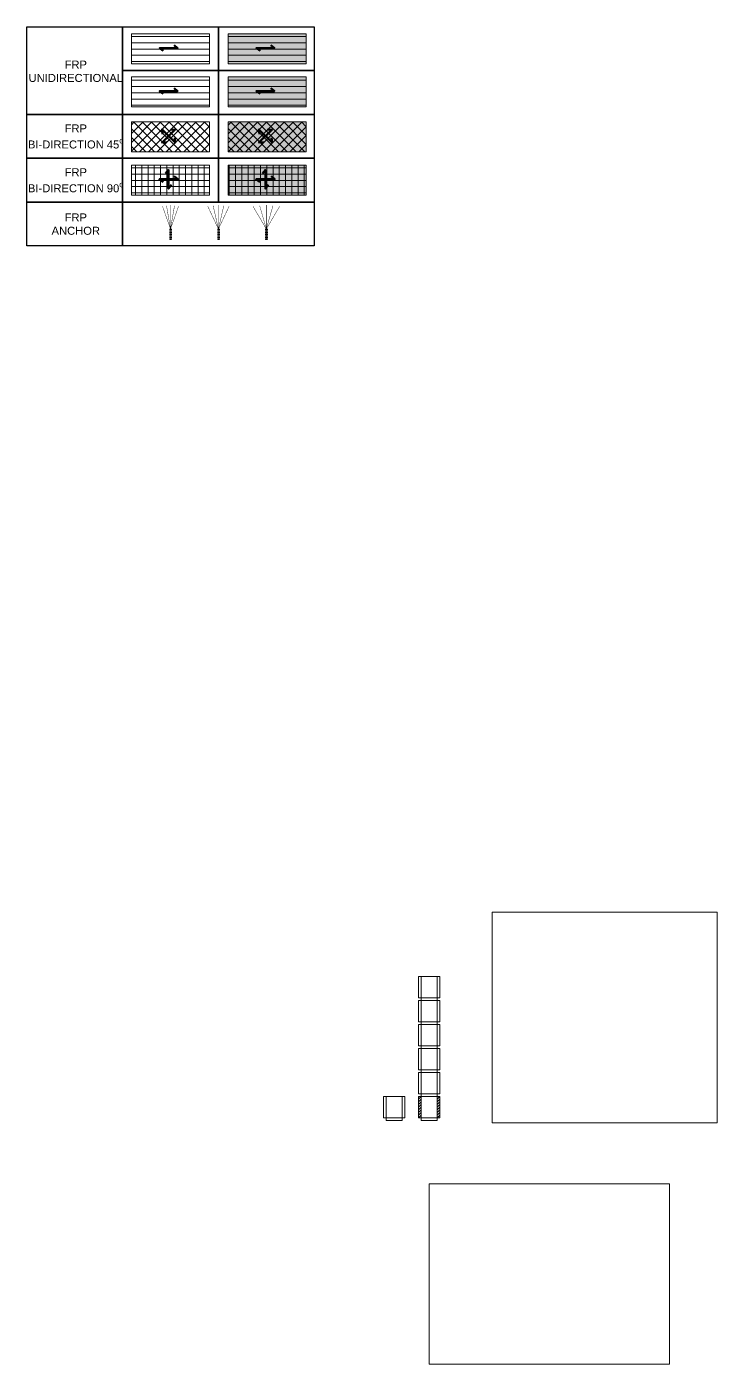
# Model space of a CAD drawing. Header units: inches. Extents: x 1159 to 5415, y 158 to 1829.
# Drawn here: x 2709 to 2968, y 1147 to 1648 of the extents above; entities that cross this region are included whole.
import ezdxf

# ---------------------------------------------------------------- set-up
doc = ezdxf.new("R2010")
doc.units = ezdxf.units.IN
doc.header["$MEASUREMENT"] = 0
doc.linetypes.add('HIDDEN2', pattern=[0.1875, 0.125, -0.0625])
for name, color, linetype, lineweight in [('STN-ANCHOR', 30, 'Continuous', 20), ('STN-ANNO-TEXT', 3, 'Continuous', 20), ('STN-BEAM', 3, 'Continuous', 9), ('STN-EXST-THK', 115, 'Continuous', 9), ('STN-FIBER', 3, 'Continuous', 20), ('STN-FRP', 5, 'Continuous', 20), ('STN-FRP-HATCH', 5, 'Continuous', 5), ('STN-GRAY-Sc-25', 254, 'Continuous', 20)]:
    doc.layers.add(name, color=color, linetype=linetype, lineweight=lineweight)
doc.layers.add('STN-ANCHOR-HDNL-BEND', color=4, linetype='HIDDEN2')
doc.styles.get("Standard").update_dxf_attribs({"font": 'swiss.ttf'})
pattern_1 = [(180, (20978.942, 3747.461), (-4e-16, -6.25), [])]
pattern_2 = [(135, (20978.942, 3751.19), (-4.4194174, -4.4194174), []), (225, (20978.942, 3751.19), (4.4194174, -4.4194174), [])]
pattern_3 = [(90, (20978.942, 3747.461), (-6.25, 0), []), (180, (20978.942, 3747.461), (-9e-16, -6.25), [])]

# ---------------------------------------------------------------- blocks, each defined once
blk = doc.blocks.new('*U143')
at = {"layer": 'STN-ANCHOR', "const_width": 0.15}
for points in [[(-12.31, 2.9), (-20.8, 6.9)], [(-12.31, 2.9), (-21.31, 2.9)], [(-12.31, 2.9), (-21.06, 0.9)], [(-12.31, 2.9), (-21.05, 4.9)], [(-12.31, 2.9), (-20.81, -1.1)], [(-8.31, 2.89), (-12.31, 2.9)]]:
    blk.add_lwpolyline(points, dxfattribs=at)
at = {"layer": 'STN-ANCHOR-HDNL-BEND', "ltscale": 5}
blk.add_line((-12.31, 2.62), (-8.31, 2.62), dxfattribs=at)
blk.add_lwpolyline([(-12.31, 3.17), (-8.31, 3.17), (-8.31, 2.62)], dxfattribs=at)
blk = doc.blocks.new('*U142')
at = {"layer": 'STN-ANCHOR', "const_width": 0.15}
for points in [[(-12.31, 2.9), (-20.8, 5.9)], [(-12.31, 2.9), (-21.31, 2.9)], [(-12.31, 2.9), (-21.05, 4.4)], [(-12.31, 2.9), (-21.06, 1.4)], [(-12.31, 2.9), (-20.81, -0.1)], [(-12.31, 2.9), (-8.31, 2.9)]]:
    blk.add_lwpolyline(points, dxfattribs=at)
at = {"layer": 'STN-ANCHOR-HDNL-BEND', "ltscale": 5}
blk.add_line((-12.31, 2.62), (-8.31, 2.62), dxfattribs=at)
blk.add_lwpolyline([(-12.31, 3.17), (-8.31, 3.17), (-8.31, 2.62)], dxfattribs=at)
blk = doc.blocks.new('*U144')
at = {"layer": 'STN-ANCHOR', "const_width": 0.15}
for points in [[(-12.31, 2.89), (-21.06, 5.39)], [(-12.31, 2.89), (-20.81, 7.89)], [(-12.31, 2.89), (-21.31, 2.89)], [(-12.31, 2.89), (-21.06, 0.39)], [(-12.31, 2.89), (-20.81, -2.11)], [(-12.31, 2.89), (-8.31, 2.9)]]:
    blk.add_lwpolyline(points, dxfattribs=at)
at = {"layer": 'STN-ANCHOR-HDNL-BEND', "ltscale": 5}
blk.add_line((-12.31, 2.62), (-8.31, 2.62), dxfattribs=at)
blk.add_lwpolyline([(-12.31, 3.17), (-8.31, 3.17), (-8.31, 2.62)], dxfattribs=at)
blk = doc.blocks.new('*U60')
at = {"layer": 'STN-FRP-HATCH'}
h = blk.add_hatch(dxfattribs=at)
h.set_pattern_fill('ANSI31', color=256, scale=50, angle=135)
h.set_pattern_definition(pattern_1)
h.paths.add_polyline_path([(78, 0), (78, 30), (0, 30), (0, 0)])
at = {"layer": 'STN-GRAY-Sc-25'}
h = blk.add_hatch(color=256, dxfattribs=at)
h.dxf.hatch_style = 1
h.paths.add_polyline_path([(78, 30), (0, 30), (0, 0), (78, 0)])
at = {"layer": 'STN-FIBER', "lineweight": 50}
blk.add_lwpolyline([(46.2, 13), (49.9, 15.9), (31.8, 15.9), (35.4, 18.9)], dxfattribs=at)
at = {"layer": 'STN-FRP'}
blk.add_lwpolyline([(78, 30), (78, 0), (0, 0), (0, 30)], close=True, dxfattribs=at)
blk = doc.blocks.new('*U63')
at = {"layer": 'STN-FRP-HATCH'}
h = blk.add_hatch(dxfattribs=at)
h.set_pattern_fill('ANSI31', color=96, scale=50, angle=135)
h.set_pattern_definition(pattern_1)
h.paths.add_polyline_path([(78, 0), (78, 30), (0, 30), (0, 0)])
at = {"layer": 'STN-GRAY-Sc-25'}
h = blk.add_hatch(color=256, dxfattribs=at)
h.dxf.hatch_style = 1
h.paths.add_polyline_path([(78, 30), (0, 30), (0, 0), (78, 0)])
at = {"layer": 'STN-FIBER', "lineweight": 50}
blk.add_lwpolyline([(46.2, 13), (49.9, 15.9), (31.8, 15.9), (35.4, 18.9)], dxfattribs=at)
at = {"layer": 'STN-FRP', "color": 96}
blk.add_lwpolyline([(78, 30), (78, 0), (0, 0), (0, 30)], close=True, dxfattribs=at)
blk = doc.blocks.new('*U75')
at = {"layer": 'STN-FRP-HATCH'}
h = blk.add_hatch(dxfattribs=at)
h.set_pattern_fill('ANSI31', color=256, scale=50, angle=135)
h.set_pattern_definition(pattern_1)
h.paths.add_polyline_path([(78, 0), (78, 30), (0, 30), (0, 0)])
at = {"layer": 'STN-FIBER', "lineweight": 50}
blk.add_lwpolyline([(46.2, 13), (49.9, 15.9), (31.8, 15.9), (35.4, 18.9)], dxfattribs=at)
at = {"layer": 'STN-FRP'}
blk.add_lwpolyline([(78, 30), (78, 0), (0, 0), (0, 30)], close=True, dxfattribs=at)
blk = doc.blocks.new('*U77')
at = {"layer": 'STN-FRP-HATCH'}
h = blk.add_hatch(dxfattribs=at)
h.set_pattern_fill('ANSI31', color=96, scale=50, angle=135)
h.set_pattern_definition(pattern_1)
h.paths.add_polyline_path([(78, 0), (78, 30), (0, 30), (0, 0)])
at = {"layer": 'STN-FIBER', "lineweight": 50}
blk.add_lwpolyline([(46.2, 13), (49.9, 15.9), (31.8, 15.9), (35.4, 18.9)], dxfattribs=at)
at = {"layer": 'STN-FRP', "color": 96}
blk.add_lwpolyline([(78, 30), (78, 0), (0, 0), (0, 30)], close=True, dxfattribs=at)
blk = doc.blocks.new('*U135')
at = {"layer": 'STN-FRP-HATCH'}
h = blk.add_hatch(dxfattribs=at)
h.set_pattern_fill('ANSI37', color=256, scale=50, angle=90)
h.set_pattern_definition(pattern_2)
h.paths.add_polyline_path([(78, 0), (78, 30), (0, 30), (0, 0)])
at = {"layer": 'STN-GRAY-Sc-25'}
h = blk.add_hatch(color=256, dxfattribs=at)
h.dxf.hatch_style = 1
h.paths.add_polyline_path([(78, 30), (0, 30), (0, 0), (78, 0)])
at = {"layer": 'STN-FIBER', "lineweight": 50}
for points in [[(46.9, 17.7), (47.4, 22.5), (34.2, 9.3), (34.7, 14.1)], [(42.6, 9.9), (47.4, 9.3), (34.2, 22.5), (39, 22.1)]]:
    blk.add_lwpolyline(points, dxfattribs=at)
at = {"layer": 'STN-FRP'}
blk.add_lwpolyline([(78, 30), (78, 0), (0, 0), (0, 30)], close=True, dxfattribs=at)
blk = doc.blocks.new('*U121')
at = {"layer": 'STN-FRP-HATCH'}
h = blk.add_hatch(dxfattribs=at)
h.set_pattern_fill('ANSI37', color=256, scale=50, angle=45)
h.set_pattern_definition(pattern_3)
h.paths.add_polyline_path([(78, 0), (78, 30), (0, 30), (0, 0)])
at = {"layer": 'STN-GRAY-Sc-25'}
h = blk.add_hatch(color=256, dxfattribs=at)
h.dxf.hatch_style = 1
h.paths.add_polyline_path([(78, 30), (0, 30), (0, 0), (78, 0)])
at = {"layer": 'STN-FIBER', "lineweight": 50}
for points in [[(46.4, 12.9), (50.2, 15.9), (31.5, 15.9), (35.2, 19)], [(37.8, 10.4), (40.8, 6.6), (40.8, 25.3), (43.9, 21.6)]]:
    blk.add_lwpolyline(points, dxfattribs=at)
at = {"layer": 'STN-FRP'}
blk.add_lwpolyline([(78, 30), (78, 0), (0, 0), (0, 30)], close=True, dxfattribs=at)
blk = doc.blocks.new('*U123')
at = {"layer": 'STN-FRP-HATCH'}
h = blk.add_hatch(dxfattribs=at)
h.set_pattern_fill('ANSI37', color=256, scale=50, angle=45)
h.set_pattern_definition(pattern_3)
h.paths.add_polyline_path([(78, 0), (78, 30), (0, 30), (0, 0)])
at = {"layer": 'STN-FIBER', "lineweight": 50}
for points in [[(46.4, 12.9), (50.2, 15.9), (31.5, 15.9), (35.2, 19)], [(37.8, 10.4), (40.8, 6.6), (40.8, 25.3), (43.9, 21.6)]]:
    blk.add_lwpolyline(points, dxfattribs=at)
at = {"layer": 'STN-FRP'}
blk.add_lwpolyline([(78, 30), (78, 0), (0, 0), (0, 30)], close=True, dxfattribs=at)
blk = doc.blocks.new('*U134')
at = {"layer": 'STN-FRP-HATCH'}
h = blk.add_hatch(dxfattribs=at)
h.set_pattern_fill('ANSI37', color=256, scale=50, angle=90)
h.set_pattern_definition(pattern_2)
h.paths.add_polyline_path([(78, 0), (78, 30), (0, 30), (0, 0)])
at = {"layer": 'STN-FIBER', "lineweight": 50}
for points in [[(46.9, 17.7), (47.4, 22.5), (34.2, 9.3), (34.7, 14.1)], [(42.6, 9.9), (47.4, 9.3), (34.2, 22.5), (39, 22.1)]]:
    blk.add_lwpolyline(points, dxfattribs=at)
at = {"layer": 'STN-FRP'}
blk.add_lwpolyline([(78, 30), (78, 0), (0, 0), (0, 30)], close=True, dxfattribs=at)
blk = doc.blocks.new('*U170')
at = {"layer": 'STN-BEAM'}
for points in [[(-3, -4.5), (-3, 4.5)], [(3, -4.5), (3, 4.5)], [(-4, -3.5), (4, -3.5)], [(-3, -4.5), (3, -4.5)]]:
    blk.add_lwpolyline(points, dxfattribs=at)
at = {"layer": 'STN-EXST-THK'}
blk.add_lwpolyline([(-4, -3.5), (-4, 4.5), (4, 4.5), (4, -3.5), (-4, -3.5)], dxfattribs=at)
blk = doc.blocks.new('*U171')
at = {"layer": 'STN-BEAM', "color": 0, "linetype": 'ByBlock', "lineweight": -2, "transparency": 16777216}
for p in [(0, 45), (0, 36), (0, 27), (0, 18), (0, 9), (0, 0)]:
    blk.add_blockref('*U170', p, dxfattribs=at)
blk = doc.blocks.new('*U172')
at = {"layer": 'STN-EXST-THK'}
blk.add_lwpolyline([(-0.5, -0.5), (0.5, 0.5)], dxfattribs=at)
blk = doc.blocks.new('*U173')
at = {"layer": 'STN-BEAM', "color": 0, "linetype": 'ByBlock', "lineweight": -2, "transparency": 16777216}
for p in [(0, 7), (0, 6), (0, 5), (0, 4), (0, 3), (0, 2), (0, 1), (0, 0)]:
    blk.add_blockref('*U172', p, dxfattribs=at)
blk = doc.blocks.new('*U174')
at = {"layer": 'STN-EXST-THK'}
blk.add_lwpolyline([(-0.5, -0.5), (0.5, 0.5)], dxfattribs=at)
blk = doc.blocks.new('*U175')
at = {"layer": 'STN-BEAM', "color": 0, "linetype": 'ByBlock', "lineweight": -2, "transparency": 16777216}
for p in [(0, 7), (0, 6), (0, 5), (0, 4), (0, 3), (0, 2), (0, 1), (0, 0)]:
    blk.add_blockref('*U174', p, dxfattribs=at)

msp = doc.modelspace()

# ---------------------------------------------------------------- linework, layer by layer
for points in [[(2709.32, 1648.027), (2745.242, 1648.027), (2745.242, 1615.172), (2709.32, 1615.172)], [(2745.242, 1648.027), (2781.165, 1648.027), (2781.165, 1631.599), (2745.242, 1631.599)], [(2781.165, 1648.027), (2817.088, 1648.027), (2817.088, 1631.599), (2781.165, 1631.599)], [(2745.242, 1631.599), (2781.165, 1631.599), (2781.165, 1615.172), (2745.242, 1615.172)], [(2781.165, 1631.599), (2817.088, 1631.599), (2817.088, 1615.172), (2781.165, 1615.172)], [(2709.32, 1615.172), (2745.242, 1615.172), (2745.242, 1598.744), (2709.32, 1598.744)], [(2745.242, 1615.172), (2781.165, 1615.172), (2781.165, 1598.744), (2745.242, 1598.744)], [(2781.165, 1615.172), (2817.088, 1615.172), (2817.088, 1598.744), (2781.165, 1598.744)], [(2709.32, 1598.744), (2745.242, 1598.744), (2745.242, 1582.316), (2709.32, 1582.316)], [(2745.242, 1598.744), (2781.165, 1598.744), (2781.165, 1582.316), (2745.242, 1582.316)], [(2781.165, 1598.744), (2817.088, 1598.744), (2817.088, 1582.316), (2781.165, 1582.316)], [(2709.32, 1582.316), (2745.242, 1582.316), (2745.242, 1565.889), (2709.32, 1565.889)], [(2745.242, 1582.316), (2817.088, 1582.316), (2817.088, 1565.889), (2745.242, 1565.889)]]:
    msp.add_lwpolyline(points, close=True)
at = {"layer": 'STN-BEAM'}
for points in [[(2883.773, 1237.216), (2968.144, 1237.216), (2968.144, 1316.089), (2883.773, 1316.089)], [(2860.212, 1146.663), (2950.297, 1146.663), (2950.297, 1214.306), (2860.212, 1214.306)]]:
    msp.add_lwpolyline(points, close=True, dxfattribs=at)
for points in [[(2844.086, 1238.051), (2844.086, 1247.051)], [(2850.086, 1238.051), (2850.086, 1247.051)], [(2843.086, 1239.051), (2851.086, 1239.051)], [(2844.086, 1238.051), (2850.086, 1238.051)]]:
    msp.add_lwpolyline(points, dxfattribs=at)
at = {"layer": 'STN-EXST-THK'}
msp.add_lwpolyline([(2843.086, 1239.051), (2843.086, 1247.051), (2851.086, 1247.051), (2851.086, 1239.051), (2843.086, 1239.051)], dxfattribs=at)

# ---------------------------------------------------------------- block references
at = {"layer": 'STN-ANCHOR', "rotation": 270}
for name, p in [('*U142', (2760.309, 1559.908)), ('*U143', (2778.27, 1559.908)), ('*U144', (2796.232, 1559.908))]:
    msp.add_blockref(name, p, dxfattribs=at)
at = {"layer": 'STN-BEAM'}
for name, p in [('*U171', (2860.103, 1242.551)), ('*U173', (2856.603, 1239.551)), ('*U175', (2863.603, 1239.551))]:
    msp.add_blockref(name, p, dxfattribs=at)
at = {"layer": 'STN-FRP', "xscale": -0.375, "yscale": 0.375, "zscale": 0.375}
for name, p in [('*U75', (2777.81, 1634.075)), ('*U60', (2814.092, 1634.075)), ('*U77', (2777.81, 1617.968)), ('*U63', (2814.092, 1617.968)), ('*U134', (2777.81, 1601.098)), ('*U135', (2814.092, 1601.098)), ('*U123', (2777.81, 1584.896)), ('*U121', (2814.092, 1584.896))]:
    msp.add_blockref(name, p, dxfattribs=at)

# ---------------------------------------------------------------- texts
at = {"layer": 'STN-ANNO-TEXT', "char_height": 3, "width": 36.56888, "attachment_point": 5}
for s, insert in [('\\A1;FRP \\PUNIDIRECTIONAL', (2727.705, 1631.318)), ('\\A1;FRP \\PBI-DIRECTION 45{\\H0.7x;\\So^ ;}', (2727.705, 1606.892)), ('\\A1;FRP \\PBI-DIRECTION 90{\\H0.7x;\\So^ ;}', (2727.705, 1590.464)), ('\\A1;FRP \\PANCHOR', (2727.705, 1574.037))]:
    msp.add_mtext(s, dxfattribs=dict(at, insert=insert))

doc.saveas('drawing.dxf')
